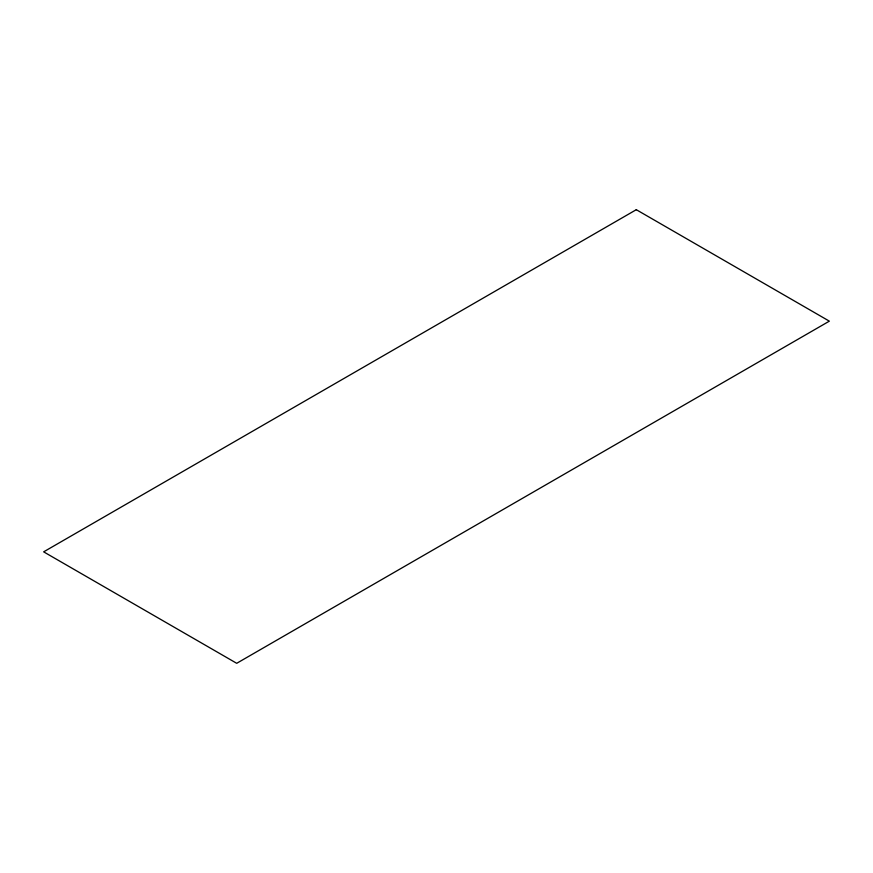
<?xml version="1.0" encoding="UTF-8"?>
<svg xmlns="http://www.w3.org/2000/svg" width="873" height="873" viewBox="0 0 873 873"><rect width="100%" height="100%" fill="white"/><g stroke="black" fill="none" stroke-linecap="round" stroke-linejoin="round"><path stroke-width="1.31" d="M636.297 209.695L43.65 551.845L236.703 663.305L829.35 321.155L636.297 209.695"/></g></svg>
